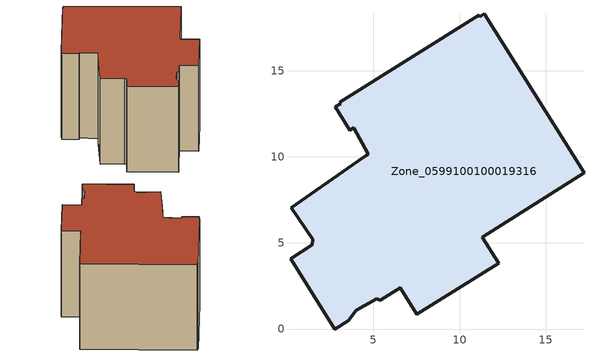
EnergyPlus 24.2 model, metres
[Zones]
Zone_0599100100019316
 floor ground (C_G): 5.39,1.67 5.19,1.77 4.01,1.08 3.53,0.5 2.74,0 0.18,4.09 1.45,4.89 1.48,5.21 0.23,7.03 3.8,9.54 4.56,10.06 4.69,10.16 3.86,11.68 3.63,11.54 2.78,12.9 3.08,13.09 3.04,13.17 11.12,18.22 11.17,18.15 11.42,18.3 17.23,9.07 11.31,5.35 12.28,3.81 7.51,0.88 6.55,2.41 z0
 wall outside (C_F): 7.51,0.88 12.28,3.81 11.31,5.35 17.23,9.07 11.42,18.3 11.17,18.15 11.12,18.22 3.04,13.17 3.08,13.09 2.78,12.9 3.63,11.54 3.86,11.68 4.69,10.16 4.56,10.06 3.8,9.54 0.23,7.03 1.48,5.21 1.45,4.89 0.18,4.09 2.74,0 3.53,0.5 4.01,1.08 5.19,1.77 5.39,1.67 6.55,2.41 7.51,0.88 z0:8.78
 roof outside (C_R): 5.19,1.77 5.39,1.67 6.55,2.41 7.51,0.88 12.28,3.81 11.31,5.35 17.23,9.07 11.42,18.3 11.17,18.15 11.12,18.22 3.04,13.17 3.08,13.09 2.78,12.9 3.63,11.54 3.86,11.68 4.69,10.16 4.56,10.06 3.8,9.54 0.23,7.03 1.48,5.21 1.45,4.89 0.18,4.09 2.74,0 3.53,0.5 4.01,1.08 z8.78
[BUILDING]
Pand.0599100100019316: North Axis=0; Terrain=City; Loads Convergence Tolerance Value=0.04; Temperature Convergence Tolerance Value=0.4; Solar Distribution=FullExterior; Maximum Number of Warmup Days=25; Minimum Number of Warmup Days=1
[Site:Location]
Rotterdam.The.Hague.AP_ZH_NLD Design_Conditions: Latitude=51.96; Longitude=4.45; Time Zone=1; Elevation=-4.5
[SITE:GROUNDTEMPERATURE:BUILDINGSURFACE]
18, 18, 18, 18, 18, 18, 18, 18, 18, 18, 18, 18
[MATERIAL] Thermal Absorptance=0.9; Solar Absorptance=0.7; Visible Absorptance=0.7
Name | Roughness | Thickness | Conductivity | Density | Specific Heat
G.D.2015-2018 | MediumSmooth | 0.15 | 0.0428571 | 540 | 1210
F.D.2015-2018 | Rough | 0.3 | 0.0666667 | 1920 | 840
R.D.2015-2018 | MediumRough | 0.2 | 0.0333333 | 1500 | 1000
[CONSTRUCTION]
C_G: G.D.2015-2018
C_F: F.D.2015-2018
C_R: R.D.2015-2018
[ZONE]
Zone_0599100100019316: Type=1; Multiplier=1; Ceiling Height=Autocalculate; Volume=Autocalculate; Floor Area=autocalculate; Part of Total Floor Area=Yes
[ZONEINFILTRATION:DESIGNFLOWRATE]
Infil_Zone_0599100100019316: Zone or ZoneList or Space or SpaceList=Zone_0599100100019316; Schedule=AlwaysOn; Design Flow Rate Calculation Method=Flow/Area; Flow Rate per Floor Area=0.0021; Constant Term Coefficient=1; Temperature Term Coefficient=0; Velocity Term Coefficient=0; Velocity Squared Term Coefficient=0
[HVACTEMPLATE:ZONE:IDEALLOADSAIRSYSTEM]
Zone_0599100100019316: Maximum Heating Supply Air Temperature=50; Minimum Cooling Supply Air Temperature=13; Maximum Heating Supply Air Humidity Ratio=0.0156; Minimum Cooling Supply Air Humidity Ratio=0.0077; Heating Limit=NoLimit; Cooling Limit=NoLimit; Dehumidification Control Type=ConstantSensibleHeatRatio; Cooling Sensible Heat Ratio=0.7; Dehumidification Setpoint=60; Humidification Control Type=None; Humidification Setpoint=30; Outdoor Air Method=None; Outdoor Air Flow Rate per Person=0.00944; Outdoor Air Flow Rate per Zone Floor Area=0; Outdoor Air Flow Rate per Zone=0; Demand Controlled Ventilation Type=None; Outdoor Air Economizer Type=NoEconomizer; Heat Recovery Type=None; Sensible Heat Recovery Effectiveness=0.7; Latent Heat Recovery Effectiveness=0.65
[ZONECONTROL:THERMOSTAT]
ThermostatControl_Zone_0599100100019316: Zone or ZoneList=Zone_0599100100019316; Control Type Schedule=DualSetpointControlType; Control 1=Thermostat_Zone_0599100100019316; Temperature Difference Between Cutout And Setpoint=0
[THERMOSTATSETPOINT:DUALSETPOINT]
Thermostat_Zone_0599100100019316: Heating Setpoint Temperature Schedule=HeatingSetpoint_Zone_0599100100019316; Cooling Setpoint Temperature Schedule=CoolingSetpoint_Zone_0599100100019316
[SCHEDULE:COMPACT]
HeatingSetpoint_Zone_0599100100019316: Through: 12/31, For: AllDays, Until: 24:00, 21
CoolingSetpoint_Zone_0599100100019316: Through: 12/31, For: AllDays, Until: 24:00, 24
DualSetpointControlType: Through: 12/31, For: AllDays, Until: 24:00, 4
AlwaysOn: Through: 12/31, For: AllDays, Until: 24:00, 1
